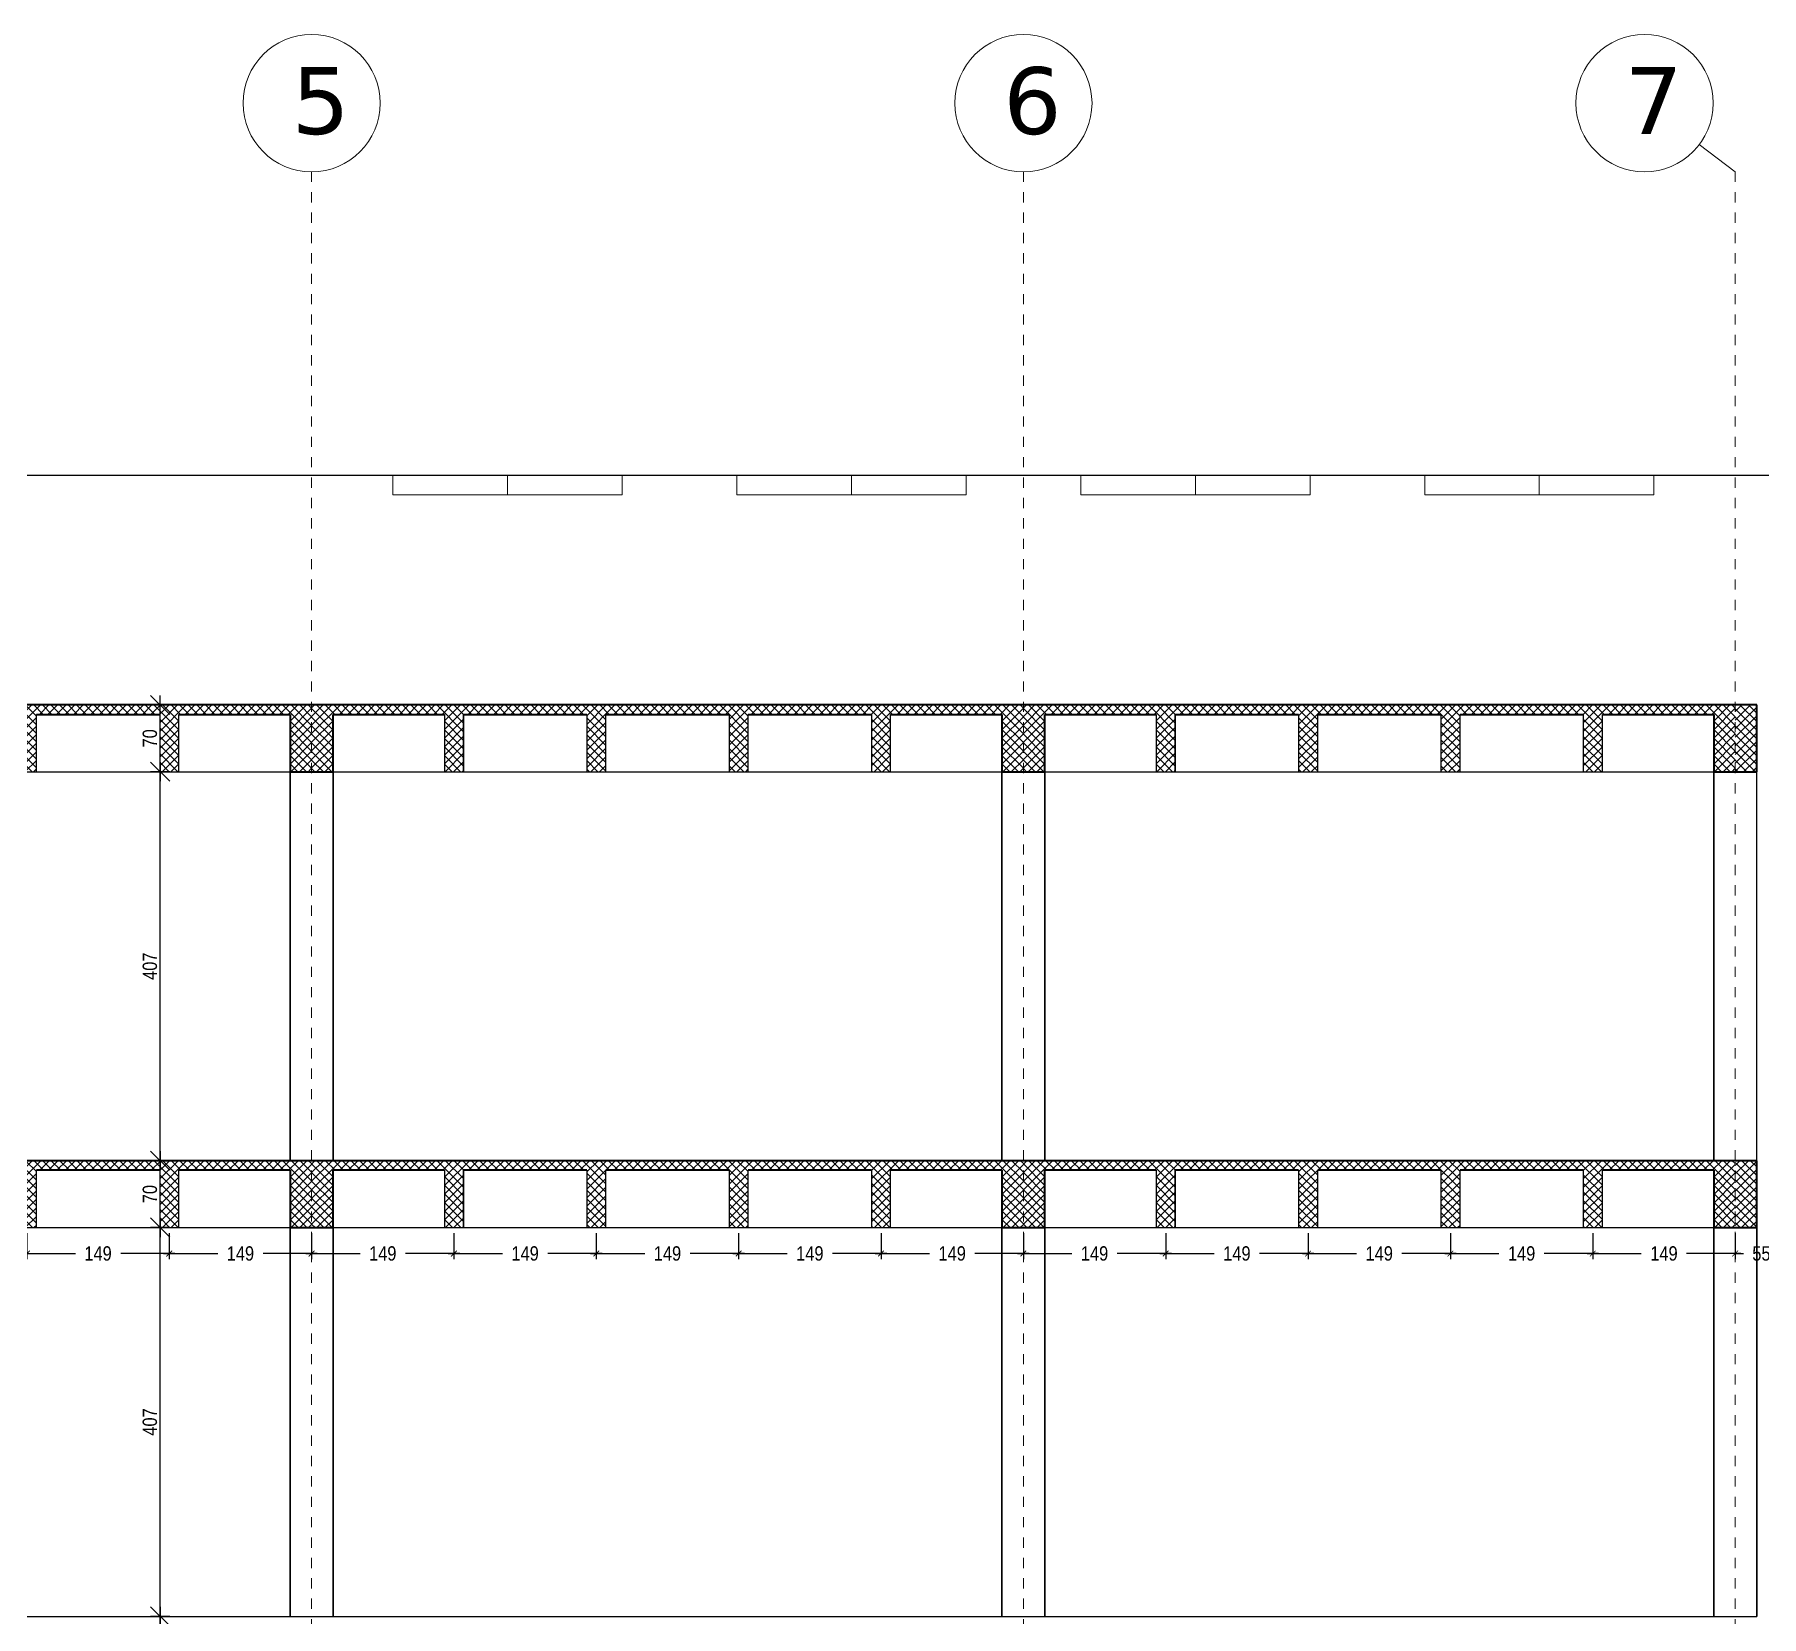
# Model space of a CAD drawing. Header units: centimetres. Extents: x 85226 to 578505, y -13061 to 170378.
# Drawn here: x 443216 to 445023, y 129264 to 130920 of the extents above; entities that cross this region are included whole.
import ezdxf

# ---------------------------------------------------------------- set-up
doc = ezdxf.new("R2010")
doc.units = ezdxf.units.CM
doc.linetypes.add('Dashed', pattern=[10.666667, 5.333333, -5.333333])
for name, color, linetype, lineweight in [('Akset_Pen_No__13', 13, 'Continuous', 18), ('muri', 7, 'Continuous', 40), ('New_01 Bodrumi_Pen_No__87', 87, 'Continuous', 18), ('Spotat', 1, 'Continuous', 15)]:
    doc.layers.add(name, color=color, linetype=linetype, lineweight=lineweight)
doc.layers.add('New_01 Bodrumi_Pen_No__88', color=7, linetype='Continuous', lineweight=18, true_color=0x092600)
doc.layers.add('New_01 Bodrumi_Pen_No__89', color=7, linetype='Continuous', lineweight=18, true_color=0x172613)
doc.styles.add('Dimensionet CM', font='swissc.ttf', dxfattribs={"height": 15})
doc.styles.add('Mini shkronjat', font='simplex.shx', dxfattribs={"height": 6})
doc.dimstyles.new('Dimensionet CM', dxfattribs={"dimtxt": 10, "dimasz": 6, "dimexe": 6, "dimexo": 6, "dimgap": 10, "dimtad": 0, "dimtih": 1, "dimtoh": 1, "dimtxsty": 'Dimensionet CM', "dimblk": 'ARCHTICK', "dimcen": 1, "dimdle": 6, "dimadec": 0, "dimazin": 0, "dimtfac": 1, "dimtmove": 0, "dimatfit": 3, "dimldrblk": 'ARCHTICK', "dimfxl": 1, "dimarcsym": 0})

# ---------------------------------------------------------------- blocks, each defined once
blk = doc.blocks.new('_ArchTick')
at = {"layer": 'Spotat', "color": 0, "const_width": 0.15}
blk.add_lwpolyline([(-0.5, -0.5), (0.5, 0.5)], dxfattribs=at)
blk = doc.blocks.new('*D4809')
at = {"color": 0, "lineweight": -2, "transparency": 16777216}
for p, q in [((443207.5, 129665), (443207.5, 129637.8)), ((443356.5, 129665), (443356.5, 129637.8)), ((443201.5, 129643.8), (443258.3, 129643.8)), ((443362.5, 129643.8), (443305.7, 129643.8))]:
    blk.add_line(p, q, dxfattribs=at)
at = {"layer": 'DEFPOINTS', "color": 0, "transparency": 16777216}
for p in [(443207.5, 129671), (443356.5, 129671), (443356.5, 129643.8)]:
    blk.add_point(p, dxfattribs=at)
at = {"color": 0, "lineweight": -2, "transparency": 16777216, "xscale": 6, "yscale": 6, "zscale": 6, "rotation": 180}
blk.add_blockref('_ArchTick', (443207.5, 129643.8), dxfattribs=at)
at = {"color": 0, "lineweight": -2, "transparency": 16777216, "xscale": 6, "yscale": 6, "zscale": 6}
blk.add_blockref('_ArchTick', (443356.5, 129643.8), dxfattribs=at)
at = {"color": 0, "transparency": 16777216, "insert": (443282, 129643.8), "char_height": 15, "attachment_point": 5, "style": 'Dimensionet CM'}
blk.add_mtext('149', dxfattribs=at)
blk = doc.blocks.new('*D4810')
at = {"color": 0, "lineweight": -2, "transparency": 16777216}
for p, q in [((443356.5, 129665), (443356.5, 129637.8)), ((443505.5, 129665), (443505.5, 129637.8)), ((443350.5, 129643.8), (443407.3, 129643.8)), ((443511.5, 129643.8), (443454.7, 129643.8))]:
    blk.add_line(p, q, dxfattribs=at)
at = {"layer": 'DEFPOINTS', "color": 0, "transparency": 16777216}
for p in [(443356.5, 129671), (443505.5, 129671), (443505.5, 129643.8)]:
    blk.add_point(p, dxfattribs=at)
at = {"color": 0, "lineweight": -2, "transparency": 16777216, "xscale": 6, "yscale": 6, "zscale": 6, "rotation": 180}
blk.add_blockref('_ArchTick', (443356.5, 129643.8), dxfattribs=at)
at = {"color": 0, "lineweight": -2, "transparency": 16777216, "xscale": 6, "yscale": 6, "zscale": 6}
blk.add_blockref('_ArchTick', (443505.5, 129643.8), dxfattribs=at)
at = {"color": 0, "transparency": 16777216, "insert": (443431, 129643.8), "char_height": 15, "attachment_point": 5, "style": 'Dimensionet CM'}
blk.add_mtext('149', dxfattribs=at)
blk = doc.blocks.new('*D4811')
at = {"color": 0, "lineweight": -2, "transparency": 16777216}
for p, q in [((443505.5, 129665), (443505.5, 129637.8)), ((443654.5, 129665), (443654.5, 129637.8)), ((443499.5, 129643.8), (443556.3, 129643.8)), ((443660.5, 129643.8), (443603.7, 129643.8))]:
    blk.add_line(p, q, dxfattribs=at)
at = {"layer": 'DEFPOINTS', "color": 0, "transparency": 16777216}
for p in [(443505.5, 129671), (443654.5, 129671), (443654.5, 129643.8)]:
    blk.add_point(p, dxfattribs=at)
at = {"color": 0, "lineweight": -2, "transparency": 16777216, "xscale": 6, "yscale": 6, "zscale": 6, "rotation": 180}
blk.add_blockref('_ArchTick', (443505.5, 129643.8), dxfattribs=at)
at = {"color": 0, "lineweight": -2, "transparency": 16777216, "xscale": 6, "yscale": 6, "zscale": 6}
blk.add_blockref('_ArchTick', (443654.5, 129643.8), dxfattribs=at)
at = {"color": 0, "transparency": 16777216, "insert": (443580, 129643.8), "char_height": 15, "attachment_point": 5, "style": 'Dimensionet CM'}
blk.add_mtext('149', dxfattribs=at)
blk = doc.blocks.new('*D4812')
at = {"color": 0, "lineweight": -2, "transparency": 16777216}
for p, q in [((443654.5, 129665), (443654.5, 129637.8)), ((443803.5, 129665), (443803.5, 129637.8)), ((443648.5, 129643.8), (443705.3, 129643.8)), ((443809.5, 129643.8), (443752.7, 129643.8))]:
    blk.add_line(p, q, dxfattribs=at)
at = {"layer": 'DEFPOINTS', "color": 0, "transparency": 16777216}
for p in [(443654.5, 129671), (443803.5, 129671), (443803.5, 129643.8)]:
    blk.add_point(p, dxfattribs=at)
at = {"color": 0, "lineweight": -2, "transparency": 16777216, "xscale": 6, "yscale": 6, "zscale": 6, "rotation": 180}
blk.add_blockref('_ArchTick', (443654.5, 129643.8), dxfattribs=at)
at = {"color": 0, "lineweight": -2, "transparency": 16777216, "xscale": 6, "yscale": 6, "zscale": 6}
blk.add_blockref('_ArchTick', (443803.5, 129643.8), dxfattribs=at)
at = {"color": 0, "transparency": 16777216, "insert": (443729, 129643.8), "char_height": 15, "attachment_point": 5, "style": 'Dimensionet CM'}
blk.add_mtext('149', dxfattribs=at)
blk = doc.blocks.new('*D4813')
at = {"color": 0, "lineweight": -2, "transparency": 16777216}
for p, q in [((443803.5, 129665), (443803.5, 129637.8)), ((443952.5, 129665), (443952.5, 129637.8)), ((443797.5, 129643.8), (443854.3, 129643.8)), ((443958.5, 129643.8), (443901.7, 129643.8))]:
    blk.add_line(p, q, dxfattribs=at)
at = {"layer": 'DEFPOINTS', "color": 0, "transparency": 16777216}
for p in [(443803.5, 129671), (443952.5, 129671), (443952.5, 129643.8)]:
    blk.add_point(p, dxfattribs=at)
at = {"color": 0, "lineweight": -2, "transparency": 16777216, "xscale": 6, "yscale": 6, "zscale": 6, "rotation": 180}
blk.add_blockref('_ArchTick', (443803.5, 129643.8), dxfattribs=at)
at = {"color": 0, "lineweight": -2, "transparency": 16777216, "xscale": 6, "yscale": 6, "zscale": 6}
blk.add_blockref('_ArchTick', (443952.5, 129643.8), dxfattribs=at)
at = {"color": 0, "transparency": 16777216, "insert": (443878, 129643.8), "char_height": 15, "attachment_point": 5, "style": 'Dimensionet CM'}
blk.add_mtext('149', dxfattribs=at)
blk = doc.blocks.new('*D4814')
at = {"color": 0, "lineweight": -2, "transparency": 16777216}
for p, q in [((443952.5, 129665), (443952.5, 129637.8)), ((444101.5, 129665), (444101.5, 129637.8)), ((443946.5, 129643.8), (444003.3, 129643.8)), ((444107.5, 129643.8), (444050.7, 129643.8))]:
    blk.add_line(p, q, dxfattribs=at)
at = {"layer": 'DEFPOINTS', "color": 0, "transparency": 16777216}
for p in [(443952.5, 129671), (444101.5, 129671), (444101.5, 129643.8)]:
    blk.add_point(p, dxfattribs=at)
at = {"color": 0, "lineweight": -2, "transparency": 16777216, "xscale": 6, "yscale": 6, "zscale": 6, "rotation": 180}
blk.add_blockref('_ArchTick', (443952.5, 129643.8), dxfattribs=at)
at = {"color": 0, "lineweight": -2, "transparency": 16777216, "xscale": 6, "yscale": 6, "zscale": 6}
blk.add_blockref('_ArchTick', (444101.5, 129643.8), dxfattribs=at)
at = {"color": 0, "transparency": 16777216, "insert": (444027, 129643.8), "char_height": 15, "attachment_point": 5, "style": 'Dimensionet CM'}
blk.add_mtext('149', dxfattribs=at)
blk = doc.blocks.new('*D4815')
at = {"color": 0, "lineweight": -2, "transparency": 16777216}
for p, q in [((444101.5, 129665), (444101.5, 129637.8)), ((444250.5, 129665), (444250.5, 129637.8)), ((444095.5, 129643.8), (444152.3, 129643.8)), ((444256.5, 129643.8), (444199.7, 129643.8))]:
    blk.add_line(p, q, dxfattribs=at)
at = {"layer": 'DEFPOINTS', "color": 0, "transparency": 16777216}
for p in [(444101.5, 129671), (444250.5, 129671), (444250.5, 129643.8)]:
    blk.add_point(p, dxfattribs=at)
at = {"color": 0, "lineweight": -2, "transparency": 16777216, "xscale": 6, "yscale": 6, "zscale": 6, "rotation": 180}
blk.add_blockref('_ArchTick', (444101.5, 129643.8), dxfattribs=at)
at = {"color": 0, "lineweight": -2, "transparency": 16777216, "xscale": 6, "yscale": 6, "zscale": 6}
blk.add_blockref('_ArchTick', (444250.5, 129643.8), dxfattribs=at)
at = {"color": 0, "transparency": 16777216, "insert": (444176, 129643.8), "char_height": 15, "attachment_point": 5, "style": 'Dimensionet CM'}
blk.add_mtext('149', dxfattribs=at)
blk = doc.blocks.new('*D4816')
at = {"color": 0, "lineweight": -2, "transparency": 16777216}
for p, q in [((444250.5, 129665), (444250.5, 129637.8)), ((444399.5, 129665), (444399.5, 129637.8)), ((444244.5, 129643.8), (444301.3, 129643.8)), ((444405.5, 129643.8), (444348.7, 129643.8))]:
    blk.add_line(p, q, dxfattribs=at)
at = {"layer": 'DEFPOINTS', "color": 0, "transparency": 16777216}
for p in [(444250.5, 129671), (444399.5, 129671), (444399.5, 129643.8)]:
    blk.add_point(p, dxfattribs=at)
at = {"color": 0, "lineweight": -2, "transparency": 16777216, "xscale": 6, "yscale": 6, "zscale": 6, "rotation": 180}
blk.add_blockref('_ArchTick', (444250.5, 129643.8), dxfattribs=at)
at = {"color": 0, "lineweight": -2, "transparency": 16777216, "xscale": 6, "yscale": 6, "zscale": 6}
blk.add_blockref('_ArchTick', (444399.5, 129643.8), dxfattribs=at)
at = {"color": 0, "transparency": 16777216, "insert": (444325, 129643.8), "char_height": 15, "attachment_point": 5, "style": 'Dimensionet CM'}
blk.add_mtext('149', dxfattribs=at)
blk = doc.blocks.new('*D4817')
at = {"color": 0, "lineweight": -2, "transparency": 16777216}
for p, q in [((444399.5, 129665), (444399.5, 129637.8)), ((444548.5, 129665), (444548.5, 129637.8)), ((444393.5, 129643.8), (444450.3, 129643.8)), ((444554.5, 129643.8), (444497.7, 129643.8))]:
    blk.add_line(p, q, dxfattribs=at)
at = {"layer": 'DEFPOINTS', "color": 0, "transparency": 16777216}
for p in [(444399.5, 129671), (444548.5, 129671), (444548.5, 129643.8)]:
    blk.add_point(p, dxfattribs=at)
at = {"color": 0, "lineweight": -2, "transparency": 16777216, "xscale": 6, "yscale": 6, "zscale": 6, "rotation": 180}
blk.add_blockref('_ArchTick', (444399.5, 129643.8), dxfattribs=at)
at = {"color": 0, "lineweight": -2, "transparency": 16777216, "xscale": 6, "yscale": 6, "zscale": 6}
blk.add_blockref('_ArchTick', (444548.5, 129643.8), dxfattribs=at)
at = {"color": 0, "transparency": 16777216, "insert": (444474, 129643.8), "char_height": 15, "attachment_point": 5, "style": 'Dimensionet CM'}
blk.add_mtext('149', dxfattribs=at)
blk = doc.blocks.new('*D4818')
at = {"color": 0, "lineweight": -2, "transparency": 16777216}
for p, q in [((444548.5, 129665), (444548.5, 129637.8)), ((444697.5, 129665), (444697.5, 129637.8)), ((444542.5, 129643.8), (444599.3, 129643.8)), ((444703.5, 129643.8), (444646.7, 129643.8))]:
    blk.add_line(p, q, dxfattribs=at)
at = {"layer": 'DEFPOINTS', "color": 0, "transparency": 16777216}
for p in [(444548.5, 129671), (444697.5, 129671), (444697.5, 129643.8)]:
    blk.add_point(p, dxfattribs=at)
at = {"color": 0, "lineweight": -2, "transparency": 16777216, "xscale": 6, "yscale": 6, "zscale": 6, "rotation": 180}
blk.add_blockref('_ArchTick', (444548.5, 129643.8), dxfattribs=at)
at = {"color": 0, "lineweight": -2, "transparency": 16777216, "xscale": 6, "yscale": 6, "zscale": 6}
blk.add_blockref('_ArchTick', (444697.5, 129643.8), dxfattribs=at)
at = {"color": 0, "transparency": 16777216, "insert": (444623, 129643.8), "char_height": 15, "attachment_point": 5, "style": 'Dimensionet CM'}
blk.add_mtext('149', dxfattribs=at)
blk = doc.blocks.new('*D4819')
at = {"color": 0, "lineweight": -2, "transparency": 16777216}
for p, q in [((444697.5, 129665), (444697.5, 129637.8)), ((444846.5, 129665), (444846.5, 129637.8)), ((444691.5, 129643.8), (444748.3, 129643.8)), ((444852.5, 129643.8), (444795.7, 129643.8))]:
    blk.add_line(p, q, dxfattribs=at)
at = {"layer": 'DEFPOINTS', "color": 0, "transparency": 16777216}
for p in [(444697.5, 129671), (444846.5, 129671), (444846.5, 129643.8)]:
    blk.add_point(p, dxfattribs=at)
at = {"color": 0, "lineweight": -2, "transparency": 16777216, "xscale": 6, "yscale": 6, "zscale": 6, "rotation": 180}
blk.add_blockref('_ArchTick', (444697.5, 129643.8), dxfattribs=at)
at = {"color": 0, "lineweight": -2, "transparency": 16777216, "xscale": 6, "yscale": 6, "zscale": 6}
blk.add_blockref('_ArchTick', (444846.5, 129643.8), dxfattribs=at)
at = {"color": 0, "transparency": 16777216, "insert": (444772, 129643.8), "char_height": 15, "attachment_point": 5, "style": 'Dimensionet CM'}
blk.add_mtext('149', dxfattribs=at)
blk = doc.blocks.new('*D4820')
at = {"color": 0, "lineweight": -2, "transparency": 16777216}
for p, q in [((444846.5, 129665), (444846.5, 129637.8)), ((444995.5, 129665), (444995.5, 129637.8)), ((444840.5, 129643.8), (444897.3, 129643.8)), ((445001.5, 129643.8), (444944.7, 129643.8))]:
    blk.add_line(p, q, dxfattribs=at)
at = {"layer": 'DEFPOINTS', "color": 0, "transparency": 16777216}
for p in [(444846.5, 129671), (444995.5, 129671), (444995.5, 129643.8)]:
    blk.add_point(p, dxfattribs=at)
at = {"color": 0, "lineweight": -2, "transparency": 16777216, "xscale": 6, "yscale": 6, "zscale": 6, "rotation": 180}
blk.add_blockref('_ArchTick', (444846.5, 129643.8), dxfattribs=at)
at = {"color": 0, "lineweight": -2, "transparency": 16777216, "xscale": 6, "yscale": 6, "zscale": 6}
blk.add_blockref('_ArchTick', (444995.5, 129643.8), dxfattribs=at)
at = {"color": 0, "transparency": 16777216, "insert": (444921, 129643.8), "char_height": 15, "attachment_point": 5, "style": 'Dimensionet CM'}
blk.add_mtext('149', dxfattribs=at)
blk = doc.blocks.new('*D4821')
at = {"color": 0, "lineweight": -2, "transparency": 16777216}
for p, q in [((444995.5, 129665), (444995.5, 129637.8)), ((445050.5, 129665), (445050.5, 129637.8)), ((444995.5, 129643.8), (444989.5, 129643.8)), ((444995.5, 129643.8), (445004.1, 129643.8)), ((445050.5, 129643.8), (445042, 129643.8)), ((445050.5, 129643.8), (445056.5, 129643.8))]:
    blk.add_line(p, q, dxfattribs=at)
at = {"layer": 'DEFPOINTS', "color": 0, "transparency": 16777216}
for p in [(444995.5, 129671), (445050.5, 129671), (445050.5, 129643.8)]:
    blk.add_point(p, dxfattribs=at)
at = {"color": 0, "lineweight": -2, "transparency": 16777216, "xscale": 6, "yscale": 6, "zscale": 6}
blk.add_blockref('_ArchTick', (444995.5, 129643.8), dxfattribs=at)
at = {"color": 0, "lineweight": -2, "transparency": 16777216, "xscale": 6, "yscale": 6, "zscale": 6, "rotation": 180}
blk.add_blockref('_ArchTick', (445050.5, 129643.8), dxfattribs=at)
at = {"color": 0, "transparency": 16777216, "insert": (445023, 129643.8), "char_height": 15, "attachment_point": 5, "style": 'Dimensionet CM'}
blk.add_mtext('55', dxfattribs=at)
blk = doc.blocks.new('D')
for p, q in [((5, 5), (-5, -5)), ((-5, 0), (5, 0)), ((0, 5), (0, -5))]:
    blk.add_line(p, q)
blk = doc.blocks.new('*D4778')
at = {"lineweight": -2, "transparency": 16777216}
blk.add_line((443347, 129146), (443347, 129262), dxfattribs=at)
at = {"layer": 'DEFPOINTS', "color": 0, "transparency": 16777216}
for p in [(443347, 129264), (443483, 129264), (443483, 129144)]:
    blk.add_point(p, dxfattribs=at)
at = {"lineweight": -2, "transparency": 16777216, "xscale": 2, "yscale": 2, "zscale": 2}
for p, rotation in [((443347, 129264), 90), ((443347, 129144), 270)]:
    blk.add_blockref('D', p, dxfattribs=dict(at, rotation=rotation))
at = {"transparency": 16777216, "insert": (443336.3, 129204), "char_height": 15, "attachment_point": 5, "rotation": 90, "style": 'Dimensionet CM'}
blk.add_mtext('120', dxfattribs=at)
blk = doc.blocks.new('*D4779')
at = {"lineweight": -2, "transparency": 16777216}
blk.add_line((443347, 129266), (443347, 129669), dxfattribs=at)
at = {"layer": 'DEFPOINTS', "color": 0, "transparency": 16777216}
for p in [(443347, 129671), (443483, 129671), (443483, 129264)]:
    blk.add_point(p, dxfattribs=at)
at = {"lineweight": -2, "transparency": 16777216, "xscale": 2, "yscale": 2, "zscale": 2}
for p, rotation in [((443347, 129671), 90), ((443347, 129264), 270)]:
    blk.add_blockref('D', p, dxfattribs=dict(at, rotation=rotation))
at = {"transparency": 16777216, "insert": (443336.3, 129467.5), "char_height": 15, "attachment_point": 5, "rotation": 90, "style": 'Dimensionet CM'}
blk.add_mtext('407', dxfattribs=at)
blk = doc.blocks.new('*D4780')
at = {"lineweight": -2, "transparency": 16777216}
blk.add_line((443347, 129673), (443347, 129739), dxfattribs=at)
at = {"layer": 'DEFPOINTS', "color": 0, "transparency": 16777216}
for p in [(443347, 129741), (443483, 129741), (443483, 129671)]:
    blk.add_point(p, dxfattribs=at)
at = {"lineweight": -2, "transparency": 16777216, "xscale": 2, "yscale": 2, "zscale": 2}
for p, rotation in [((443347, 129741), 90), ((443347, 129671), 270)]:
    blk.add_blockref('D', p, dxfattribs=dict(at, rotation=rotation))
at = {"transparency": 16777216, "insert": (443336.3, 129706), "char_height": 15, "attachment_point": 5, "rotation": 90, "style": 'Dimensionet CM'}
blk.add_mtext('70', dxfattribs=at)
blk = doc.blocks.new('*D4781')
at = {"lineweight": -2, "transparency": 16777216}
blk.add_line((443347, 129743), (443347, 130146), dxfattribs=at)
at = {"layer": 'DEFPOINTS', "color": 0, "transparency": 16777216}
for p in [(443347, 130148), (443483, 130148), (443483, 129741)]:
    blk.add_point(p, dxfattribs=at)
at = {"lineweight": -2, "transparency": 16777216, "xscale": 2, "yscale": 2, "zscale": 2}
for p, rotation in [((443347, 130148), 90), ((443347, 129741), 270)]:
    blk.add_blockref('D', p, dxfattribs=dict(at, rotation=rotation))
at = {"transparency": 16777216, "insert": (443336.3, 129944.5), "char_height": 15, "attachment_point": 5, "rotation": 90, "style": 'Dimensionet CM'}
blk.add_mtext('407', dxfattribs=at)
blk = doc.blocks.new('*D4782')
at = {"lineweight": -2, "transparency": 16777216}
blk.add_line((443347, 130150), (443347, 130216), dxfattribs=at)
at = {"layer": 'DEFPOINTS', "color": 0, "transparency": 16777216}
for p in [(443347, 130218), (443483, 130218), (443483, 130148)]:
    blk.add_point(p, dxfattribs=at)
at = {"lineweight": -2, "transparency": 16777216, "xscale": 2, "yscale": 2, "zscale": 2}
for p, rotation in [((443347, 130218), 90), ((443347, 130148), 270)]:
    blk.add_blockref('D', p, dxfattribs=dict(at, rotation=rotation))
at = {"transparency": 16777216, "insert": (443336.3, 130183), "char_height": 15, "attachment_point": 5, "rotation": 90, "style": 'Dimensionet CM'}
blk.add_mtext('70', dxfattribs=at)

msp = doc.modelspace()

# ---------------------------------------------------------------- hatches: boundary and pattern name
h = msp.add_hatch()
h.set_pattern_fill('ANSI37', color=256, scale=2, angle=90, style=0)
h.set_pattern_definition([(135, (307279.556, 198980.813), (-4.49012806, -4.49012806), []), (225, (307279.556, 198980.813), (4.49012806, -4.49012806), [])])
h.paths.add_polyline_path([(443505.535, 130217.973), (442760.535, 130217.973), (442760.535, 130147.973), (442783.035, 130147.973), (442783.035, 130207.973), (442899.535, 130207.973), (442899.535, 130147.973), (442919.535, 130147.973), (442919.535, 130207.973), (443048.535, 130207.973), (443048.535, 130147.973), (443068.535, 130147.973), (443068.535, 130207.973), (443197.535, 130207.973), (443197.535, 130147.973), (443217.535, 130147.973), (443217.535, 130207.973), (443346.535, 130207.973), (443346.535, 130147.973), (443366.535, 130147.973), (443366.535, 130207.973), (443483.035, 130207.973), (443483.035, 130147.973), (443505.535, 130147.973)])
h = msp.add_hatch()
h.set_pattern_fill('ANSI37', color=256, scale=2, angle=90, style=0)
h.set_pattern_definition([(135, (308024.556, 198980.813), (-4.49012806, -4.49012806), []), (225, (308024.556, 198980.813), (4.49012806, -4.49012806), [])])
h.paths.add_polyline_path([(444250.535, 130217.973), (443505.535, 130217.973), (443505.535, 130147.973), (443528.035, 130147.973), (443528.035, 130207.973), (443644.535, 130207.973), (443644.535, 130147.973), (443664.535, 130147.973), (443664.535, 130207.973), (443793.535, 130207.973), (443793.535, 130147.973), (443813.535, 130147.973), (443813.535, 130207.973), (443942.535, 130207.973), (443942.535, 130147.973), (443962.535, 130147.973), (443962.535, 130207.973), (444091.535, 130207.973), (444091.535, 130147.973), (444111.535, 130147.973), (444111.535, 130207.973), (444228.035, 130207.973), (444228.035, 130147.973), (444250.535, 130147.973)])
h = msp.add_hatch()
h.set_pattern_fill('ANSI37', color=256, scale=2, angle=90, style=0)
h.set_pattern_definition([(135, (308769.556, 198980.813), (-4.49012806, -4.49012806), []), (225, (308769.556, 198980.813), (4.49012806, -4.49012806), [])])
h.paths.add_polyline_path([(444995.535, 130217.973), (444250.535, 130217.973), (444250.535, 130147.973), (444273.035, 130147.973), (444273.035, 130207.973), (444389.535, 130207.973), (444389.535, 130147.973), (444409.535, 130147.973), (444409.535, 130207.973), (444538.535, 130207.973), (444538.535, 130147.973), (444558.535, 130147.973), (444558.535, 130207.973), (444687.535, 130207.973), (444687.535, 130147.973), (444707.535, 130147.973), (444707.535, 130207.973), (444836.535, 130207.973), (444836.535, 130147.973), (444856.535, 130147.973), (444856.535, 130207.973), (444973.035, 130207.973), (444973.035, 130147.973), (444995.535, 130147.973)])
h = msp.add_hatch()
h.set_pattern_fill('ANSI37', color=256, scale=2, angle=90, style=0)
h.set_pattern_definition([(135, (305789.556, 198520.813), (-4.49012806, -4.49012806), []), (225, (305789.556, 198520.813), (4.49012806, -4.49012806), [])])
h.paths.add_polyline_path([(445018.035, 130217.973), (444995.535, 130217.973), (444995.535, 130147.973), (445018.035, 130147.973)])
h = msp.add_hatch()
h.set_pattern_fill('ANSI37', color=256, scale=2, angle=90, style=0)
h.set_pattern_definition([(135, (306534.556, 198503.813), (-4.49012806, -4.49012806), []), (225, (306534.556, 198503.813), (4.49012806, -4.49012806), [])])
h.paths.add_polyline_path([(443505.535, 129740.973), (443483.035, 129740.973), (443483.035, 129740.973), (442783.035, 129740.973), (442783.035, 129740.973), (442760.535, 129740.973), (442760.535, 129670.973), (442783.035, 129670.973), (442783.035, 129730.973), (442899.535, 129730.973), (442899.535, 129670.973), (442919.535, 129670.973), (442919.535, 129730.973), (443048.535, 129730.973), (443048.535, 129670.973), (443068.535, 129670.973), (443068.535, 129730.973), (443197.535, 129730.973), (443197.535, 129670.973), (443217.535, 129670.973), (443217.535, 129730.973), (443346.535, 129730.973), (443346.535, 129670.973), (443366.535, 129670.973), (443366.535, 129730.973), (443483.035, 129730.973), (443483.035, 129670.973), (443505.535, 129670.973)])
h = msp.add_hatch()
h.set_pattern_fill('ANSI37', color=256, scale=2, angle=90, style=0)
h.set_pattern_definition([(135, (307279.556, 198503.813), (-4.49012806, -4.49012806), []), (225, (307279.556, 198503.813), (4.49012806, -4.49012806), [])])
h.paths.add_polyline_path([(444250.535, 129740.973), (444228.035, 129740.973), (444228.035, 129740.973), (443528.035, 129740.973), (443528.035, 129740.973), (443505.535, 129740.973), (443505.535, 129670.973), (443528.035, 129670.973), (443528.035, 129730.973), (443644.535, 129730.973), (443644.535, 129670.973), (443664.535, 129670.973), (443664.535, 129730.973), (443793.535, 129730.973), (443793.535, 129670.973), (443813.535, 129670.973), (443813.535, 129730.973), (443942.535, 129730.973), (443942.535, 129670.973), (443962.535, 129670.973), (443962.535, 129730.973), (444091.535, 129730.973), (444091.535, 129670.973), (444111.535, 129670.973), (444111.535, 129730.973), (444228.035, 129730.973), (444228.035, 129670.973), (444250.535, 129670.973)])
h = msp.add_hatch()
h.set_pattern_fill('ANSI37', color=256, scale=2, angle=90, style=0)
h.set_pattern_definition([(135, (308024.556, 198503.813), (-4.49012806, -4.49012806), []), (225, (308024.556, 198503.813), (4.49012806, -4.49012806), [])])
h.paths.add_polyline_path([(444995.535, 129740.973), (444973.035, 129740.973), (444973.035, 129740.973), (444273.035, 129740.973), (444273.035, 129740.973), (444250.535, 129740.973), (444250.535, 129670.973), (444273.035, 129670.973), (444273.035, 129730.973), (444389.535, 129730.973), (444389.535, 129670.973), (444409.535, 129670.973), (444409.535, 129730.973), (444538.535, 129730.973), (444538.535, 129670.973), (444558.535, 129670.973), (444558.535, 129730.973), (444687.535, 129730.973), (444687.535, 129670.973), (444707.535, 129670.973), (444707.535, 129730.973), (444836.535, 129730.973), (444836.535, 129670.973), (444856.535, 129670.973), (444856.535, 129730.973), (444973.035, 129730.973), (444973.035, 129670.973), (444995.535, 129670.973)])
h = msp.add_hatch()
h.set_pattern_fill('ANSI37', color=256, scale=2, angle=90, style=0)
h.set_pattern_definition([(135, (305789.556, 198503.813), (-4.49012806, -4.49012806), []), (225, (305789.556, 198503.813), (4.49012806, -4.49012806), [])])
h.paths.add_polyline_path([(445018.035, 129740.973), (444995.535, 129740.973), (444995.535, 129670.973), (445018.035, 129670.973)])

# ---------------------------------------------------------------- linework, layer by layer
for p, q in [((445718.028, 130457.973), (440859.578, 130457.973)), ((440859.578, 130217.973), (445018.035, 130217.973)), ((445018.035, 129740.973), (445018.035, 130217.973)), ((445018.035, 129740.973), (445018.035, 130217.973)), ((443346.535, 130207.973), (443217.535, 130207.973)), ((443483.035, 130207.973), (443366.535, 130207.973)), ((443483.035, 129740.973), (443483.035, 130207.973)), ((443483.035, 130207.973), (443483.035, 129740.973)), ((443483.035, 129740.973), (443483.035, 130207.973)), ((443644.535, 130207.973), (443528.035, 130207.973)), ((443528.035, 130207.973), (443528.035, 129740.973)), ((443528.035, 129740.973), (443528.035, 130207.973)), ((443528.035, 129740.973), (443528.035, 130207.973)), ((443644.535, 130207.973), (443644.535, 130147.973)), ((443793.535, 130207.973), (443664.535, 130207.973)), ((443664.535, 130207.973), (443664.535, 130147.973)), ((443942.535, 130207.973), (443813.535, 130207.973)), ((444091.535, 130207.973), (443962.535, 130207.973)), ((444228.035, 130207.973), (444111.535, 130207.973)), ((444228.035, 129740.973), (444228.035, 130207.973)), ((444228.035, 130207.973), (444228.035, 129740.973)), ((444228.035, 129740.973), (444228.035, 130207.973)), ((444389.535, 130207.973), (444273.035, 130207.973)), ((444273.035, 130207.973), (444273.035, 129740.973)), ((444273.035, 129740.973), (444273.035, 130207.973)), ((444273.035, 129740.973), (444273.035, 130207.973)), ((444389.535, 130207.973), (444389.535, 130147.973)), ((444538.535, 130207.973), (444409.535, 130207.973)), ((444409.535, 130207.973), (444409.535, 130147.973)), ((444687.535, 130207.973), (444558.535, 130207.973)), ((444836.535, 130207.973), (444707.535, 130207.973)), ((444973.035, 130207.973), (444856.535, 130207.973)), ((444973.035, 129740.973), (444973.035, 130207.973)), ((444973.035, 130197.973), (444973.035, 129740.973)), ((444973.035, 129740.973), (444973.035, 130197.973)), ((440548.035, 130147.973), (444973.035, 130147.973)), ((442783.035, 129740.973), (443483.035, 129740.973)), ((443483.035, 129740.973), (443528.035, 129740.973)), ((443483.035, 129730.973), (443483.035, 129263.973)), ((443483.035, 129263.973), (443483.035, 129730.973)), ((443528.035, 129740.973), (444228.035, 129740.973)), ((443528.035, 129730.973), (443528.035, 129263.973)), ((443528.035, 129263.973), (443528.035, 129730.973)), ((443528.035, 129263.973), (443528.035, 129730.973)), ((443644.535, 129730.973), (443644.535, 129670.973)), ((443664.535, 129730.973), (443664.535, 129670.973)), ((444228.035, 129740.973), (444273.035, 129740.973)), ((444228.035, 129263.973), (444228.035, 129730.973)), ((444228.035, 129730.973), (444228.035, 129263.973)), ((444228.035, 129263.973), (444228.035, 129730.973)), ((444273.035, 129740.973), (444973.035, 129740.973)), ((444273.035, 129730.973), (444273.035, 129263.973)), ((444273.035, 129263.973), (444273.035, 129730.973)), ((444273.035, 129263.973), (444273.035, 129730.973)), ((444389.535, 129730.973), (444389.535, 129670.973)), ((444409.535, 129730.973), (444409.535, 129670.973)), ((444973.035, 129740.973), (445018.035, 129740.973)), ((444973.035, 129263.973), (444973.035, 129730.973)), ((444973.035, 129730.973), (444973.035, 129263.973)), ((444973.035, 129263.973), (444973.035, 129730.973)), ((445018.035, 129720.973), (445018.035, 129263.973)), ((445018.035, 129263.973), (445018.035, 129720.973)), ((445018.035, 129263.973), (445018.035, 129720.973)), ((441293.035, 129670.973), (444973.035, 129670.973)), ((442783.035, 129263.973), (443483.035, 129263.973)), ((443483.035, 129263.973), (443528.035, 129263.973)), ((443528.035, 129263.973), (444228.035, 129263.973)), ((444228.035, 129263.973), (444273.035, 129263.973)), ((444273.035, 129263.973), (444973.035, 129263.973)), ((444973.035, 129263.973), (445018.035, 129263.973))]:
    msp.add_line(p, q)
for points in [[(443197.535, 130207.973), (443197.535, 130147.973), (443217.535, 130147.973), (443217.535, 130207.973)], [(443346.535, 130207.973), (443346.535, 130147.973), (443366.535, 130147.973), (443366.535, 130207.973)], [(443644.535, 130207.973), (443644.535, 130147.973), (443664.535, 130147.973), (443664.535, 130207.973)], [(443793.535, 130207.973), (443793.535, 130147.973), (443813.535, 130147.973), (443813.535, 130207.973)], [(443942.535, 130207.973), (443942.535, 130147.973), (443962.535, 130147.973), (443962.535, 130207.973)], [(444091.535, 130207.973), (444091.535, 130147.973), (444111.535, 130147.973), (444111.535, 130207.973)], [(444389.535, 130207.973), (444389.535, 130147.973), (444409.535, 130147.973), (444409.535, 130207.973)], [(444538.535, 130207.973), (444538.535, 130147.973), (444558.535, 130147.973), (444558.535, 130207.973)], [(444687.535, 130207.973), (444687.535, 130147.973), (444707.535, 130147.973), (444707.535, 130207.973)], [(444836.535, 130207.973), (444836.535, 130147.973), (444856.535, 130147.973), (444856.535, 130207.973)], [(443197.535, 129730.973), (443197.535, 129670.973), (443217.535, 129670.973), (443217.535, 129730.973)], [(443346.535, 129730.973), (443346.535, 129670.973), (443366.535, 129670.973), (443366.535, 129730.973)], [(443644.535, 129730.973), (443644.535, 129670.973), (443664.535, 129670.973), (443664.535, 129730.973)], [(443793.535, 129730.973), (443793.535, 129670.973), (443813.535, 129670.973), (443813.535, 129730.973)], [(443942.535, 129730.973), (443942.535, 129670.973), (443962.535, 129670.973), (443962.535, 129730.973)], [(444091.535, 129730.973), (444091.535, 129670.973), (444111.535, 129670.973), (444111.535, 129730.973)], [(444389.535, 129730.973), (444389.535, 129670.973), (444409.535, 129670.973), (444409.535, 129730.973)], [(444538.535, 129730.973), (444538.535, 129670.973), (444558.535, 129670.973), (444558.535, 129730.973)], [(444687.535, 129730.973), (444687.535, 129670.973), (444707.535, 129670.973), (444707.535, 129730.973)], [(444836.535, 129730.973), (444836.535, 129670.973), (444856.535, 129670.973), (444856.535, 129730.973)]]:
    msp.add_lwpolyline(points)
at = {"layer": 'Akset_Pen_No__13', "color": 251, "ltscale": 2}
msp.add_line((444995.535, 130775.961), (444957.916, 130804.432), dxfattribs=at)
at = {"layer": 'Akset_Pen_No__13', "color": 251, "linetype": 'Dashed', "ltscale": 2}
for p, q in [((443505.535, 130775.961), (443505.535, 128143.089)), ((444250.535, 130775.961), (444250.535, 128143.089)), ((444995.535, 130775.961), (444995.535, 128143.089))]:
    msp.add_line(p, q, dxfattribs=at)
at = {"layer": 'Akset_Pen_No__13', "color": 251, "ltscale": 2}
for centre in [(443505.535, 130847.766), (444250.535, 130847.766), (444900.661, 130847.766)]:
    msp.add_circle(centre, 71.805, dxfattribs=at)
at = {"layer": 'muri'}
for p, q in [((445018.035, 130217.973), (440353.035, 130217.973)), ((445018.035, 130147.973), (445018.035, 130217.973)), ((443217.535, 130207.973), (443346.535, 130207.973)), ((443366.535, 130207.973), (443483.035, 130207.973)), ((443483.035, 130207.973), (443483.035, 130147.973)), ((443528.035, 130147.973), (443528.035, 130207.973)), ((443528.035, 130207.973), (443644.535, 130207.973)), ((443664.535, 130207.973), (443793.535, 130207.973)), ((443813.535, 130207.973), (443942.535, 130207.973)), ((443962.535, 130207.973), (444091.535, 130207.973)), ((444111.535, 130207.973), (444228.035, 130207.973)), ((444228.035, 130207.973), (444228.035, 130147.973)), ((444273.035, 130147.973), (444273.035, 130207.973)), ((444273.035, 130207.973), (444389.535, 130207.973)), ((444409.535, 130207.973), (444538.535, 130207.973)), ((444558.535, 130207.973), (444687.535, 130207.973)), ((444707.535, 130207.973), (444836.535, 130207.973)), ((444856.535, 130207.973), (444973.035, 130207.973)), ((444973.035, 130207.973), (444973.035, 130147.973)), ((443483.035, 130147.973), (443528.035, 130147.973)), ((444228.035, 130147.973), (444273.035, 130147.973)), ((444973.035, 130147.973), (445018.035, 130147.973)), ((445018.035, 129740.973), (440353.035, 129740.973)), ((443346.535, 129730.973), (443217.535, 129730.973)), ((443483.035, 129730.973), (443366.535, 129730.973)), ((443483.035, 129730.973), (443483.035, 129670.973)), ((443528.035, 129670.973), (443528.035, 129730.973)), ((443644.535, 129730.973), (443528.035, 129730.973)), ((443793.535, 129730.973), (443664.535, 129730.973)), ((443942.535, 129730.973), (443813.535, 129730.973)), ((444091.535, 129730.973), (443962.535, 129730.973)), ((444228.035, 129730.973), (444111.535, 129730.973)), ((444228.035, 129730.973), (444228.035, 129670.973)), ((444273.035, 129670.973), (444273.035, 129730.973)), ((444389.535, 129730.973), (444273.035, 129730.973)), ((444538.535, 129730.973), (444409.535, 129730.973)), ((444687.535, 129730.973), (444558.535, 129730.973)), ((444836.535, 129730.973), (444707.535, 129730.973)), ((444973.035, 129730.973), (444856.535, 129730.973)), ((444973.035, 129730.973), (444973.035, 129670.973)), ((445018.035, 129670.973), (445018.035, 129740.973)), ((443483.035, 129670.973), (443528.035, 129670.973)), ((444228.035, 129670.973), (444273.035, 129670.973)), ((444973.035, 129670.973), (445018.035, 129670.973))]:
    msp.add_line(p, q, dxfattribs=at)
at = {"layer": 'New_01 Bodrumi_Pen_No__87', "color": 87, "linetype": 'Continuous', "lineweight": 18}
msp.add_line((440859.578, 130457.973), (445718.028, 130457.973), dxfattribs=at)
at = {"layer": 'New_01 Bodrumi_Pen_No__88', "color": 98, "linetype": 'Continuous', "lineweight": 18, "true_color": 0x092600}
msp.add_line((443483.035, 129263.973), (443483.035, 129730.973), dxfattribs=at)
at = {"layer": 'New_01 Bodrumi_Pen_No__89', "color": 88, "linetype": 'Continuous', "lineweight": 18, "true_color": 0x172613}
for p, q in [((443590.531, 130457.973), (443590.531, 130437.973)), ((443710.531, 130457.973), (443710.531, 130437.973)), ((443830.531, 130457.973), (443830.531, 130437.973)), ((443950.531, 130457.973), (443950.531, 130437.973)), ((444070.531, 130457.973), (444070.531, 130437.973)), ((444190.531, 130457.973), (444190.531, 130437.973)), ((444310.531, 130457.973), (444310.531, 130437.973)), ((444430.531, 130457.973), (444430.531, 130437.973)), ((444550.531, 130457.973), (444550.531, 130437.973)), ((444670.531, 130457.973), (444670.531, 130437.973)), ((444790.531, 130457.973), (444790.531, 130437.973)), ((444910.531, 130457.973), (444910.531, 130437.973)), ((443710.531, 130437.973), (443590.531, 130437.973)), ((443830.531, 130437.973), (443710.531, 130437.973)), ((444070.531, 130437.973), (443950.531, 130437.973)), ((444190.531, 130437.973), (444070.531, 130437.973)), ((444430.531, 130437.973), (444310.531, 130437.973)), ((444550.531, 130437.973), (444430.531, 130437.973)), ((444790.531, 130437.973), (444670.531, 130437.973)), ((444910.531, 130437.973), (444790.531, 130437.973))]:
    msp.add_line(p, q, dxfattribs=at)

# ---------------------------------------------------------------- texts
at = {"color": 251, "char_height": 70, "width": 119.52102, "attachment_point": 1, "style": 'Mini shkronjat'}
for s, insert in [('{\\fVerdana|b0|i0|c0|p34;5}', (443484.476, 130885.522)), ('{\\fVerdana|b0|i0|c0|p34;6}', (444229.476, 130885.522)), ('{\\fVerdana|b0|i0|c0|p34;7}', (444879.602, 130885.522))]:
    msp.add_mtext(s, dxfattribs=dict(at, insert=insert))

# ---------------------------------------------------------------- dimensions: what is measured, and where the dimension line sits
for base, p1, p2, picture, middle in [((443346.974, 130217.973), (443483.035, 130147.973), (443483.035, 130217.973), '*D4782', (443336.284, 130182.973)), ((443346.974, 130147.973), (443483.035, 129740.973), (443483.035, 130147.973), '*D4781', (443336.284, 129944.473)), ((443346.974, 129740.973), (443483.035, 129670.973), (443483.035, 129740.973), '*D4780', (443336.284, 129705.973)), ((443346.974, 129670.973), (443483.035, 129263.973), (443483.035, 129670.973), '*D4779', (443336.284, 129467.473)), ((443346.974, 129263.973), (443483.035, 129143.973), (443483.035, 129263.973), '*D4778', (443336.265, 129203.973))]:
    dim = msp.add_linear_dim(base=base, p1=p1, p2=p2, angle=90, dimstyle='Dimensionet CM', override={"dimasz": 2, "dimgap": 3, "dimtad": 1, "dimtih": 0, "dimtoh": 0, "dimdec": 1, "dimblk": 'D', "dimse1": 1, "dimse2": 1, "dimclrd": 256, "dimclrt": 256, "dimtdec": 1, "dimtmove": 1, "dimldrblk": 'D', "dimfxl": 6})
    dim.commit()
    dim.dimension.update_dxf_attribs({"geometry": picture, "text_midpoint": middle})
for base, p1, p2, picture, middle in [((443356.535, 129643.847), (443207.535, 129670.973), (443356.535, 129670.973), '*D4809', (443282.035, 129643.847)), ((443505.535, 129643.847), (443356.535, 129670.973), (443505.535, 129670.973), '*D4810', (443431.035, 129643.847)), ((443654.535, 129643.847), (443505.535, 129670.973), (443654.535, 129670.973), '*D4811', (443580.035, 129643.847)), ((443803.535, 129643.847), (443654.535, 129670.973), (443803.535, 129670.973), '*D4812', (443729.035, 129643.847)), ((443952.535, 129643.847), (443803.535, 129670.973), (443952.535, 129670.973), '*D4813', (443878.035, 129643.847)), ((444101.535, 129643.847), (443952.535, 129670.973), (444101.535, 129670.973), '*D4814', (444027.035, 129643.847)), ((444250.535, 129643.847), (444101.535, 129670.973), (444250.535, 129670.973), '*D4815', (444176.035, 129643.847)), ((444399.535, 129643.847), (444250.535, 129670.973), (444399.535, 129670.973), '*D4816', (444325.035, 129643.847)), ((444548.535, 129643.847), (444399.535, 129670.973), (444548.535, 129670.973), '*D4817', (444474.035, 129643.847)), ((444697.535, 129643.847), (444548.535, 129670.973), (444697.535, 129670.973), '*D4818', (444623.035, 129643.847)), ((444846.535, 129643.847), (444697.535, 129670.973), (444846.535, 129670.973), '*D4819', (444772.035, 129643.847)), ((444995.535, 129643.847), (444846.535, 129670.973), (444995.535, 129670.973), '*D4820', (444921.035, 129643.847)), ((445050.535, 129643.847), (444995.535, 129670.973), (445050.535, 129670.973), '*D4821', (445023.035, 129643.847))]:
    dim = msp.add_linear_dim(base=base, p1=p1, p2=p2, dimstyle='Dimensionet CM', override={"dimtmove": 1, "dimfxl": 6})
    dim.commit()
    dim.dimension.update_dxf_attribs({"geometry": picture, "text_midpoint": middle})

doc.saveas('drawing.dxf')
